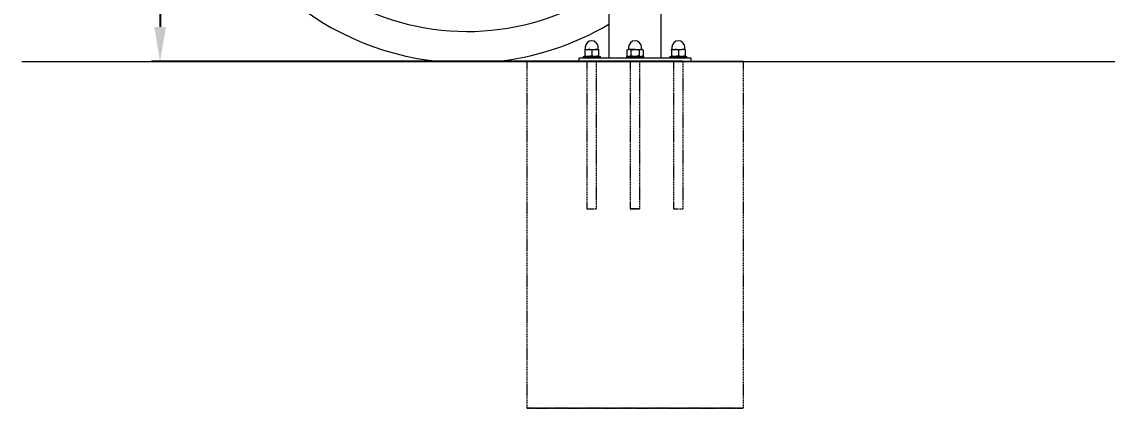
# Model space of a CAD drawing. Header units: millimetres. Extents: x -470 to 13540, y 264 to 3642.
# Drawn here: x -470 to 783, y 2184 to 2629 of the extents above; entities that cross this region are included whole.
import ezdxf

# ---------------------------------------------------------------- set-up
doc = ezdxf.new("R2010")
doc.units = ezdxf.units.MM
doc.linetypes.add('HIDDEN', pattern=[1.905, 1.27, -0.635])
for name, color, linetype, lineweight in [('ZANO_R', 7, 'Continuous', 0), ('ZANO_R_przerywana', 7, 'HIDDEN', 0), ('ZANO_W', 1, 'Continuous', 0)]:
    doc.layers.add(name, color=color, linetype=linetype, lineweight=lineweight)
doc.styles.add('Arial', font='arial.ttf')
doc.styles.get("Standard").update_dxf_attribs({"font": 'ARIALUNI.TTF'})
doc.dimstyles.new('pl i ang', dxfattribs={"dimtxt": 50, "dimasz": 50, "dimexe": 1.25, "dimexo": 0.625, "dimgap": 10, "dimtad": 1, "dimtoh": 1, "dimtxsty": 'Standard', "dimcen": 2.5, "dimclrd": 1, "dimclre": 1, "dimclrt": 1, "dimadec": 0, "dimazin": 0, "dimtfac": 1, "dimtmove": 0, "dimatfit": 3, "dimfxl": 1, "dimarcsym": 1})

# ---------------------------------------------------------------- blocks, each defined once
blk = doc.blocks.new('*D478')
at = {"layer": 'ZANO_W', "color": 1, "lineweight": -2}
for p, q in [((214, 3062), (-320.6, 3062)), ((-310.6, 3022), (-310.6, 2623.4)), ((292.6, 2583.4), (-320.6, 2583.4))]:
    blk.add_line(p, q, dxfattribs=at)
at = {"layer": 'ZANO_W', "color": 1}
for points in [[(-303.9, 3022), (-317.3, 3022), (-310.6, 3062)], [(-317.3, 2623.4), (-303.9, 2623.4), (-310.6, 2583.4)]]:
    blk.add_solid(points, dxfattribs=at)
at = {"layer": 'ZANO_W', "color": 1, "insert": (-341, 2822.7), "char_height": 40, "attachment_point": 5, "rotation": 90, "style": 'Arial'}
blk.add_mtext('479', dxfattribs=at)

msp = doc.modelspace()

# ---------------------------------------------------------------- linework, layer by layer
at = {"layer": 'ZANO_R'}
for p, q in [((207.5, 3005.5), (207.5, 2587.4)), ((267.8, 2587.4), (267.8, 3005.5)), ((179.7, 2597.4), (179.7, 2596.7)), ((179.7, 2597.4), (183.7, 2597.4)), ((179.7, 2596.7), (179.7, 2590.1)), ((180.2, 2599.9), (180.2, 2597.7)), ((183.7, 2597.4), (191.7, 2597.4)), ((187.7, 2596.7), (187.7, 2590.1)), ((191.7, 2597.4), (195.7, 2597.4)), ((195.2, 2597.7), (195.2, 2599.9)), ((195.7, 2597.4), (195.7, 2596.7)), ((195.7, 2596.7), (195.7, 2590.1)), ((229.7, 2597.4), (228.4, 2596.7)), ((228.4, 2596.7), (228.4, 2590.1)), ((229.7, 2597.4), (230.7, 2597.4)), ((230.2, 2599.9), (230.2, 2597.7)), ((237.7, 2597.4), (230.7, 2597.4)), ((233, 2596.7), (233, 2590.1)), ((237.7, 2597.4), (244.6, 2597.4)), ((242.3, 2596.7), (242.3, 2590.1)), ((244.6, 2597.4), (245.7, 2597.4)), ((245.2, 2597.7), (245.2, 2599.9)), ((246.9, 2596.7), (245.7, 2597.4)), ((246.9, 2596.7), (246.9, 2590.1)), ((279.7, 2596.7), (279.7, 2597.4)), ((279.7, 2597.4), (283.7, 2597.4)), ((279.7, 2596.7), (279.7, 2590.1)), ((280.2, 2599.9), (280.2, 2597.7)), ((283.7, 2597.4), (291.7, 2597.4)), ((287.7, 2596.7), (287.7, 2590.1)), ((295.6, 2597.4), (291.7, 2597.4)), ((295.1, 2597.7), (295.1, 2599.9)), ((295.6, 2596.7), (295.6, 2597.4)), ((295.6, 2596.7), (295.6, 2590.1)), ((-470.3, 2583.4), (1998.3, 2583.4)), ((13, 2583.4), (44, 2583.4)), ((44, 2583.4), (75, 2583.4)), ((112.7, 2583.4), (362.6, 2583.4)), ((362.6, 2583.4), (112.7, 2583.4)), ((172.7, 2587.4), (172.7, 2583.4)), ((302.6, 2587.4), (172.7, 2587.4)), ((177.7, 2589.4), (177.7, 2587.4)), ((177.7, 2589.4), (191.5, 2589.4)), ((179.7, 2590.1), (179.7, 2589.4)), ((193.2, 2583.4), (182.2, 2583.4)), ((191.5, 2589.4), (197.7, 2589.4)), ((195.7, 2590.1), (195.7, 2589.4)), ((197.7, 2587.4), (197.7, 2589.4)), ((227.7, 2589.4), (227.7, 2587.4)), ((227.7, 2589.4), (247.7, 2589.4)), ((228.4, 2590.1), (229.7, 2589.4)), ((243.2, 2583.4), (232.2, 2583.4)), ((243.2, 2583.4), (232.2, 2583.4)), ((245.7, 2589.4), (246.9, 2590.1)), ((247.7, 2587.4), (247.7, 2589.4)), ((277.7, 2589.4), (277.7, 2587.4)), ((277.7, 2589.4), (297.6, 2589.4)), ((279.7, 2589.4), (279.7, 2590.1)), ((293.1, 2583.4), (282.2, 2583.4)), ((295.6, 2589.4), (295.6, 2590.1)), ((297.6, 2587.4), (297.6, 2589.4)), ((302.6, 2583.4), (302.6, 2587.4))]:
    msp.add_line(p, q, dxfattribs=at)
at = {"layer": 'ZANO_R', "flags": 128}
for points in [[(179.7, 2596.7), (181.6, 2597.2), (183.7, 2597.4)], [(187.7, 2596.7), (189.6, 2597.2), (191.7, 2597.4)], [(228.4, 2596.7), (229.6, 2597.2), (230.7, 2597.4)], [(233, 2596.7), (236.5, 2597.4), (237.7, 2597.4)], [(237.7, 2597.4), (241.2, 2597), (242.3, 2596.7)], [(242.3, 2596.7), (243.4, 2597.2), (244.6, 2597.4)], [(279.7, 2596.7), (281.6, 2597.2), (283.7, 2597.4)], [(287.7, 2596.7), (289.6, 2597.2), (291.7, 2597.4)], [(187.7, 2590.1), (185.7, 2589.6), (183.7, 2589.4)], [(195.7, 2590.1), (193.7, 2589.6), (191.7, 2589.4)], [(233, 2590.1), (231.9, 2589.6), (230.7, 2589.4)], [(237.7, 2589.4), (236.5, 2589.5), (233, 2590.1)], [(242.3, 2590.1), (241.2, 2589.9), (237.7, 2589.4)], [(246.9, 2590.1), (245.8, 2589.6), (244.6, 2589.4)], [(287.7, 2590.1), (285.7, 2589.6), (283.7, 2589.4)], [(295.6, 2590.1), (293.7, 2589.6), (291.7, 2589.4)]]:
    msp.add_lwpolyline(points, dxfattribs=at)
at = {"layer": 'ZANO_R'}
for centre, radius, start, end in [((44, 2903.9), 322, 40.0607, 264.4729), ((1085.1, 2903.9), 322, 104.7753, 264.4729), ((44, 2903.9), 285.7, 180, 304.9163), ((44, 2903.9), 322, 275.5275, 300.5164), ((187.7, 2599.9), 7.5, 0, 180), ((237.7, 2599.9), 7.5, 0, 180), ((287.7, 2599.9), 7.5, 0, 180), ((179.9, 2597.7), 0.25, 270, 0), ((183.6, 2585.3), 12.1, 70.2271, 89.5166), ((191.6, 2585.3), 12.1, 70.2273, 89.5168), ((195.4, 2597.7), 0.25, 180, 270), ((229.9, 2597.7), 0.25, 270, 0), ((230.6, 2593), 4.4, 56.8594, 88.7572), ((244.5, 2593), 4.4, 56.8581, 88.7576), ((245.4, 2597.7), 0.25, 180, 270), ((279.9, 2597.7), 0.25, 270, 0), ((283.6, 2585.3), 12.1, 70.2273, 89.5168), ((291.5, 2585.3), 12.1, 70.2276, 89.5164), ((295.4, 2597.7), 0.25, 180, 270), ((183.8, 2601.6), 12.1, 250.2273, 269.5168), ((191.8, 2601.6), 12.1, 250.2276, 269.5164), ((230.8, 2593.8), 4.4, 236.8591, 268.7567), ((244.7, 2593.8), 4.4, 236.8591, 268.7567), ((283.8, 2601.6), 12.1, 250.2276, 269.5164), ((291.8, 2601.6), 12.1, 250.2273, 269.5168)]:
    msp.add_arc(centre, radius, start, end, dxfattribs=at)
at = {"layer": 'ZANO_R_przerywana'}
for p, q in [((112.7, 2583.4), (112.7, 2183.5)), ((112.7, 2583.4), (112.7, 2183.5)), ((182.2, 2583.4), (182.2, 2413.5)), ((193.2, 2413.5), (193.2, 2583.4)), ((232.2, 2583.4), (232.2, 2413.5)), ((243.2, 2413.5), (243.2, 2583.4)), ((282.2, 2583.4), (282.2, 2413.5)), ((293.1, 2413.5), (293.1, 2583.4)), ((362.6, 2583.4), (362.6, 2183.5)), ((362.6, 2583.4), (362.6, 2183.5)), ((182.2, 2413.5), (193.2, 2413.5)), ((232.2, 2413.5), (243.2, 2413.5)), ((243.2, 2413.5), (232.2, 2413.5)), ((282.2, 2413.5), (293.1, 2413.5)), ((112.7, 2183.5), (362.6, 2183.5)), ((362.6, 2183.5), (112.7, 2183.5))]:
    msp.add_line(p, q, dxfattribs=at)

# ---------------------------------------------------------------- dimensions: what is measured, and where the dimension line sits
at = {"layer": 'ZANO_W'}
dim = msp.add_linear_dim(base=(-310.6, 2583.4), p1=(224, 3062), p2=(302.6, 2583.4), angle=90, dimstyle='pl i ang', override={"dimtxt": 40, "dimasz": 40, "dimexe": 10, "dimexo": 10, "dimtoh": 0, "dimdec": 0, "dimtxsty": 'Arial', "dimtdec": 0, "dimtmove": 1}, dxfattribs=at)
dim.commit()
dim.dimension.update_dxf_attribs({"geometry": '*D478', "text_midpoint": (-341, 2822.7)})

doc.saveas('drawing.dxf')
